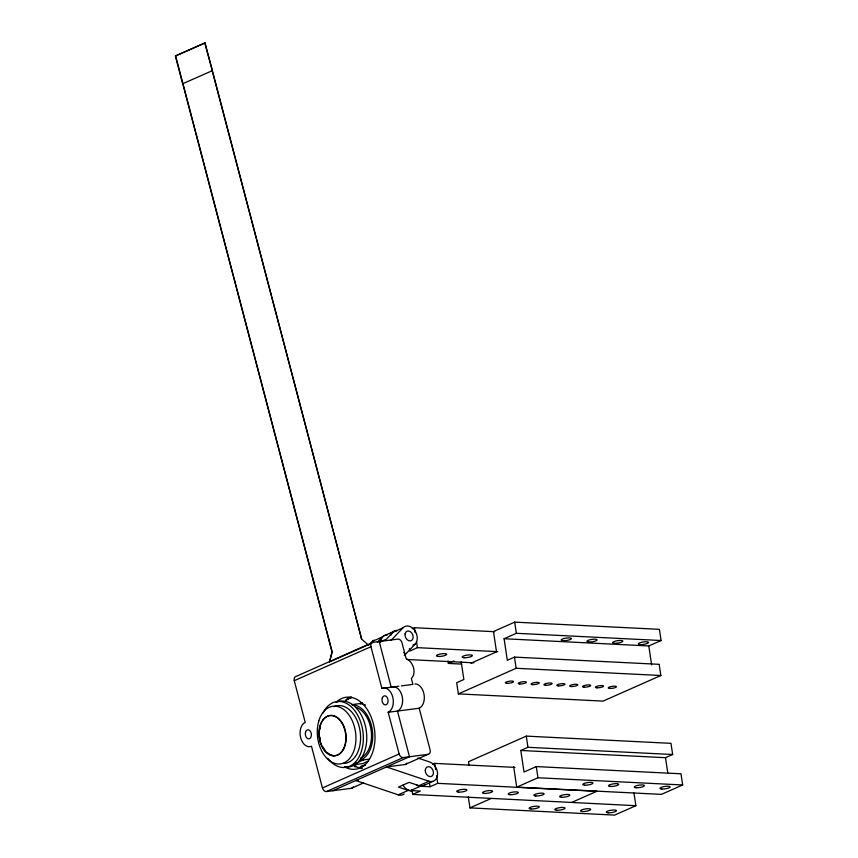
<?xml version="1.0" encoding="UTF-8"?>
<svg xmlns="http://www.w3.org/2000/svg" width="858" height="858" viewBox="0 0 858 858"><rect width="100%" height="100%" fill="white"/><g stroke="black" fill="none" stroke-linecap="round" stroke-linejoin="round"><path stroke-width="1.29" d="M182.797 83.762L332.025 651.941L329.633 661.872L367.985 644.884M205.051 42.9L175.343 55.963L182.647 83.773L212.205 70.731L361.583 638.899L205.051 42.9L175.654 55.92L332.175 651.919L329.483 661.893M368.758 645.152L372.34 641.387A10.382 7.668 66.1 0 1 373.97 640.175M377.381 642.138L382.314 636.968A10.382 7.668 66.1 0 1 385.864 635.188M396.6 630.426A10.382 7.668 66.1 0 0 393.05 632.207L386.475 639.113L379.322 642.277M404.332 655.415A6.231 1.223 -36.6 0 0 405.308 654.472L415.165 644.122A10.382 7.668 66.1 0 0 414.575 630.212A10.382 7.668 66.1 0 0 403.024 627.799L393.168 638.138A6.231 1.223 -36.6 0 1 391.012 640.089M385.371 635.167L395.088 630.866M372.34 641.387L382.314 636.968M393.05 632.207L403.024 627.799M389.832 633.858L393.479 632.239M401.426 685.896L412.913 684.394L411.347 678.442A11.551 8.537 66.1 0 0 413.577 667.878A11.551 8.537 66.1 0 0 406.134 658.569L401.952 642.674A4.151 3.067 66.1 0 0 397.812 639.103L373.016 642.331L296.321 676.308A4.151 3.067 66.1 0 0 294.262 680.694L305.223 722.415A12.452 8.194 82.6 0 0 300.675 737.73A12.452 8.194 82.6 0 0 311.475 746.245L322.436 787.966A4.151 3.067 66.1 0 0 326.576 791.537L351.372 788.309L363.481 782.946M294.262 680.694L370.956 646.707A4.151 3.067 66.1 0 1 373.016 642.331M412.248 628.678L414.435 627.713L494.691 631.713M412.955 645.109L415.165 644.122M497.822 651.672L417.417 647.661L409.749 651.061L409.373 648.562M461.196 661.797L463.856 679.536L456.692 682.711L458.365 693.886L603.067 701.104L660.853 675.503L659.18 664.328L514.478 657.11L507.314 660.285L504.096 638.738L648.798 645.956L661.068 640.518L659.405 629.343L514.693 622.125L493.479 631.531L496.514 651.876L470.956 663.202M346.493 699.602L345.527 700.257M348.112 698.112L351.662 697.533L349.185 697.854M346.621 698.991L350.59 697.79M447.983 660.939L448.359 663.427L453.936 660.95M504.096 638.738L516.366 633.301L661.068 640.518M458.365 693.886L516.141 668.285L660.853 675.503M364.757 764.896L360.263 766.88L362.977 766.248L361.164 766.484L361.776 768.811M362.827 766.269L365.519 765.079M322.436 787.966L399.142 753.989A4.151 3.067 66.1 0 0 403.281 757.56L428.078 754.332A4.151 3.067 66.1 0 0 430.137 749.956L419.176 708.236A12.452 8.194 82.6 0 0 424.056 694.508A12.452 8.194 82.6 0 0 415.004 683.923M326.576 791.537L403.281 757.56M332.775 790.733L409.481 756.756L397.479 711.057A12.452 8.194 82.6 0 0 402.016 695.741A12.452 8.194 82.6 0 0 391.216 687.226L379.215 641.527M417.943 758.032L429.826 762.033A10.382 7.668 66.1 0 1 437.537 774.388A10.382 7.668 66.1 0 1 428.925 781.23L386.465 766.945L405.062 764.532L428.078 754.332M432.529 764.36L434.716 763.384L514.972 767.384M513.695 766.805L516.731 787.151L661.443 794.369L682.657 784.973L680.995 773.798L536.282 766.58L524.013 772.018L520.795 750.471L665.497 757.689L672.661 754.514L670.988 743.339L526.286 736.121L468.5 761.722L469.058 765.443M358.44 780.19L355.791 780.533L398.241 794.83L408.215 790.411A10.382 7.668 66.1 0 0 412.355 790.497M408.215 790.411L398.412 787.108L409.148 782.357L418.951 785.649L428.925 781.23M402.96 785.22A10.382 7.668 66.1 0 0 410.66 790.561L420.377 786.26L430.03 786.732L437.698 783.343L596.868 791.28L571.814 802.38M423.091 785.735L433.065 781.327M411.894 789.446L412.644 794.433L420.313 791.044L410.66 790.561M520.795 750.471L527.949 747.297L672.661 754.514M468.275 796.707L469.948 807.882L491.173 798.476M516.731 787.151L537.955 777.756L682.657 784.973M633.976 792.985L635.875 805.694L614.65 815.1L469.948 807.882M362.291 702.713L359.974 703.732A28.228 18.576 82.6 0 1 365.476 705.072M355.362 763.481L363.47 759.92L369.487 759.126M368.522 761.046L362.73 763.599L354.3 764.692M212.355 70.71L204.74 42.943M370.956 646.707L381.917 688.427L398.873 686.228M349.131 697.661L351.608 697.34M348.155 698.305L350.643 697.983M351.737 704.654L361.036 703.442M399.142 753.989L388.181 712.269L419.176 708.236M407.078 659.491L473.959 662.826M448.359 663.427L461.636 664.092M412.644 794.433L635.875 805.694M361.422 638.91L368.146 644.862M403.796 652.423L405.308 654.472M349.109 698.669L348.08 699.12M648.798 645.956L651.64 664.971M665.497 757.689L667.771 772.897M514.693 622.125L516.366 633.301M536.282 766.58L537.955 777.756M514.478 657.11L516.141 668.285M526.286 736.121L527.949 747.297M414.435 627.713L415.186 632.7M416.484 641.43L417.417 647.661M434.716 763.384L435.649 769.626M436.583 775.857L437.698 783.343M429.472 783L430.03 786.732M420.377 786.26A10.382 7.668 66.1 0 1 416.162 784.716M390.905 635.263A10.382 7.668 66.1 0 1 397.125 630.63M380.748 641.934A10.382 7.668 66.1 0 1 387.408 634.931M336.325 702.252A33.205 21.858 82.6 0 1 366.366 731.359A33.205 21.858 82.6 0 1 344.562 766.87A36.326 23.906 82.6 0 0 374.592 730.297A36.326 23.906 82.6 0 0 336.261 702.219M322.962 713.084A33.205 21.858 82.6 0 1 354.032 709.759A33.205 21.858 82.6 0 1 359.009 756.96A33.205 21.858 82.6 0 1 327.724 758.225M355.78 707.185A26.362 17.342 82.6 0 1 371.332 731.981A26.362 17.342 82.6 0 1 360.596 758.064M352.23 704.74A28.228 18.576 82.6 0 1 372.415 730.544A28.228 18.576 82.6 0 1 359.33 760.478M363.47 759.92A28.228 18.576 82.6 0 1 361.626 759.738M333.955 706.67A29.054 19.123 82.6 0 1 359.963 730.255A29.054 19.123 82.6 0 1 343.693 763.405M333.687 755.651A20.26 13.331 82.6 0 1 331.338 755.094M330.18 754.59A20.26 13.331 82.6 0 1 327.938 753.152M324.903 750.021A20.26 13.331 82.6 0 1 322.983 746.996M320.377 739.789A20.26 13.331 82.6 0 1 319.927 737.172M319.959 729.364A20.26 13.331 82.6 0 1 320.431 726.908M354.204 765.164A4.151 2.735 82.6 0 1 355.062 766.998M353.764 763.899A16.602 10.929 82.6 0 1 356.252 766.473M406.949 763.073A4.151 3.067 66.1 0 1 405.062 764.532M353.26 786.861A4.151 3.067 66.1 0 1 351.372 788.309M404.139 793.961A10.382 7.668 66.1 0 1 398.241 794.83M424.849 784.78A10.382 7.668 66.1 0 1 418.951 785.649M381.917 688.427A12.452 8.194 82.6 0 1 392.717 696.953A12.452 8.194 82.6 0 1 388.181 712.269M362.151 768.157A36.326 23.906 82.6 0 1 353.796 765.636M345.56 701.007A36.326 23.906 82.6 0 1 351.04 697.254M458.633 792.138A5.191 1.223 -8.5 0 0 466.902 790.186A5.191 1.223 -8.5 0 0 459.942 789.832A5.191 1.223 -8.5 0 0 458.633 792.138M484.352 793.414A5.191 1.223 -8.5 0 0 492.631 791.462A5.191 1.223 -8.5 0 0 485.671 791.119A5.191 1.223 -8.5 0 0 484.352 793.414M510.081 794.701A5.191 1.223 -8.5 0 0 518.361 792.749A5.191 1.223 -8.5 0 0 511.389 792.406A5.191 1.223 -8.5 0 0 510.081 794.701M535.81 795.977A5.191 1.223 -8.5 0 0 544.079 794.036A5.191 1.223 -8.5 0 0 537.119 793.682A5.191 1.223 -8.5 0 0 535.81 795.977M561.529 797.264A5.191 1.223 -8.5 0 0 569.809 795.312A5.191 1.223 -8.5 0 0 562.848 794.969A5.191 1.223 -8.5 0 0 561.529 797.264M584.684 785.188A5.191 1.223 -8.5 0 0 592.953 783.236A5.191 1.223 -8.5 0 0 585.993 782.893A5.191 1.223 -8.5 0 0 584.684 785.188M661.85 789.038A5.191 1.223 -8.5 0 0 670.13 787.086A5.191 1.223 -8.5 0 0 663.17 786.743A5.191 1.223 -8.5 0 0 661.85 789.038M610.403 786.475A5.191 1.223 -8.5 0 0 618.682 784.523A5.191 1.223 -8.5 0 0 611.722 784.18A5.191 1.223 -8.5 0 0 610.403 786.475M636.132 787.751A5.191 1.223 -8.5 0 0 644.401 785.81A5.191 1.223 -8.5 0 0 637.44 785.456A5.191 1.223 -8.5 0 0 636.132 787.751M608.161 812.826A5.191 1.223 -8.5 0 0 616.441 810.874A5.191 1.223 -8.5 0 0 609.48 810.531A5.191 1.223 -8.5 0 0 608.161 812.826M530.984 808.976A5.191 1.223 -8.5 0 0 539.264 807.024A5.191 1.223 -8.5 0 0 532.303 806.681A5.191 1.223 -8.5 0 0 530.984 808.976M582.443 811.539A5.191 1.223 -8.5 0 0 590.712 809.587A5.191 1.223 -8.5 0 0 583.751 809.244A5.191 1.223 -8.5 0 0 582.443 811.539M556.713 810.252A5.191 1.223 -8.5 0 0 564.993 808.311A5.191 1.223 -8.5 0 0 558.022 807.957A5.191 1.223 -8.5 0 0 556.713 810.252M438.352 656.456A5.191 1.223 -8.5 0 0 446.632 654.504A5.191 1.223 -8.5 0 0 439.671 654.161A5.191 1.223 -8.5 0 0 438.352 656.456M464.081 657.743A5.191 1.223 -8.5 0 0 472.35 655.791A5.191 1.223 -8.5 0 0 465.39 655.437A5.191 1.223 -8.5 0 0 464.081 657.743M405.094 633.858A5.191 3.84 66.1 0 0 410.349 640.926A5.191 3.84 66.1 0 0 411.829 633.086A5.191 3.84 66.1 0 0 405.094 633.858M320.27 725.793A20.26 13.331 82.6 0 0 334.384 755.759A20.26 13.331 82.6 0 0 343.425 725.246A20.26 13.331 82.6 0 0 320.27 725.793M319.97 725.836A20.26 13.331 82.6 0 0 334.073 755.801A20.26 13.331 82.6 0 0 343.114 725.289A20.26 13.331 82.6 0 0 319.97 725.836M318.79 721.031A29.054 19.123 82.6 0 0 339.039 764.006A29.054 19.123 82.6 0 0 352.016 720.237A29.054 19.123 82.6 0 0 318.79 721.031M425.289 770.259A5.191 3.84 66.1 0 0 431.22 776.479A5.191 3.84 66.1 0 0 431.606 768.167A5.191 3.84 66.1 0 0 425.289 770.259M588.813 642.02A5.191 1.223 -8.5 0 0 597.093 640.068A5.191 1.223 -8.5 0 0 590.132 639.714A5.191 1.223 -8.5 0 0 588.813 642.02M614.543 643.296A5.191 1.223 -8.5 0 0 622.811 641.344A5.191 1.223 -8.5 0 0 615.851 641.001A5.191 1.223 -8.5 0 0 614.543 643.296M563.095 640.733A5.191 1.223 -8.5 0 0 571.364 638.781A5.191 1.223 -8.5 0 0 564.403 638.438A5.191 1.223 -8.5 0 0 563.095 640.733M640.261 644.583A5.191 1.223 -8.5 0 0 648.541 642.631A5.191 1.223 -8.5 0 0 641.58 642.288A5.191 1.223 -8.5 0 0 640.261 644.583M609.781 688.459A4.151 0.976 -8.5 0 0 616.409 686.893A4.151 0.976 -8.5 0 0 610.832 686.615A4.151 0.976 -8.5 0 0 609.781 688.459M596.921 687.816A4.151 0.976 -8.5 0 0 603.539 686.25A4.151 0.976 -8.5 0 0 597.972 685.982A4.151 0.976 -8.5 0 0 596.921 687.816M584.062 687.172A4.151 0.976 -8.5 0 0 590.679 685.617A4.151 0.976 -8.5 0 0 585.113 685.338A4.151 0.976 -8.5 0 0 584.062 687.172M571.203 686.529A4.151 0.976 -8.5 0 0 577.82 684.974A4.151 0.976 -8.5 0 0 572.243 684.695A4.151 0.976 -8.5 0 0 571.203 686.529M558.333 685.885A4.151 0.976 -8.5 0 0 564.95 684.33A4.151 0.976 -8.5 0 0 559.384 684.051A4.151 0.976 -8.5 0 0 558.333 685.885M545.474 685.252A4.151 0.976 -8.5 0 0 552.091 683.687A4.151 0.976 -8.5 0 0 546.525 683.408A4.151 0.976 -8.5 0 0 545.474 685.252M532.614 684.609A4.151 0.976 -8.5 0 0 539.232 683.043A4.151 0.976 -8.5 0 0 533.665 682.764A4.151 0.976 -8.5 0 0 532.614 684.609M519.744 683.965A4.151 0.976 -8.5 0 0 526.372 682.41A4.151 0.976 -8.5 0 0 520.795 682.131A4.151 0.976 -8.5 0 0 519.744 683.965M506.885 683.322A4.151 0.976 -8.5 0 0 513.502 681.767A4.151 0.976 -8.5 0 0 507.936 681.488A4.151 0.976 -8.5 0 0 506.885 683.322M382.25 698.144A4.569 3.003 82.6 0 0 385.435 704.901A4.569 3.003 82.6 0 0 387.473 698.015A4.569 3.003 82.6 0 0 382.25 698.144M305.545 732.121A4.569 3.003 82.6 0 0 308.73 738.877A4.569 3.003 82.6 0 0 310.768 731.992A4.569 3.003 82.6 0 0 305.545 732.121"/></g></svg>
